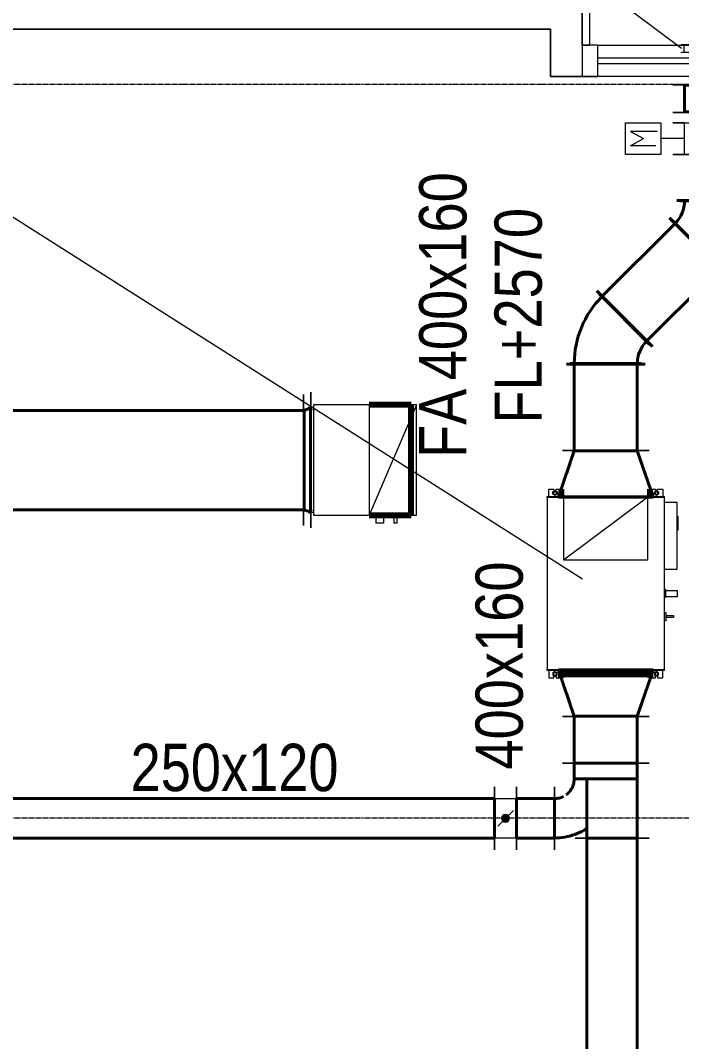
# Model space of a CAD drawing. Header units: millimetres. Extents: x 147619 to 200208, y -27981 to 8299.
# Drawn here: x 160237 to 164431, y -6065 to 406 of the extents above; entities that cross this region are included whole.
import ezdxf

# ---------------------------------------------------------------- set-up
doc = ezdxf.new("R2010")
doc.units = ezdxf.units.MM
doc.linetypes.add('轴网线', pattern=[22.24, 12.7, -3.18, 3.18, -3.18])
for name, color, linetype, lineweight in [('0-1', 7, 'Continuous', 5), ('M-EQPM-IDEN', 7, 'Continuous', 5), ('M-HVAC-CDFF-IDEN', 7, 'Continuous', 5)]:
    doc.layers.add(name, color=color, linetype=linetype, lineweight=lineweight)
for name, color, linetype, lineweight, true_color in [('0-2', 7, 'Continuous', 5, 0x515151), ('A-DETL-GENF-6', 3, 'Continuous', 80, 0x00ff00), ('A-DETL-GENF-7', 3, 'Continuous', 5, 0x00ff00), ('A-DETL-WIDE-1', 4, 'Continuous', 80, 0x00ffff), ('A-DETL-WIDE-3', 150, 'Continuous', 80, 0x007fff), ('A-FLOR-1', 7, 'Continuous', 5, 0x7f7f7f), ('A-GLAZ-2', 7, 'Continuous', 5, 0x515151), ('A-GLAZ-CWMG-1', 7, 'Continuous', 5, 0x515151), ('A-WALL-1', 7, 'Continuous', 5, 0x515151), ('M-EQPM-1', 4, 'Continuous', 5, 0x00ffff), ('M-EQPM-2', 4, 'Continuous', 80, 0x00ffff), ('M-HVAC-CDFF-1', 3, 'Continuous', 13, 0x00ff00), ('M-HVAC-DUCT-4', 3, 'Continuous', 40, 0x00ff00), ('M-HVAC-DUCT-5', 3, 'Continuous', 5, 0x00ff00), ('M-HVAC-DUCT-6', 3, 'Continuous', 13, 0x00ff00), ('M-HVAC-DUCT-7', 150, 'Continuous', 40, 0x007fff), ('M-HVAC-DUCT-8', 150, 'Continuous', 80, 0x007fff), ('M-HVAC-DUCT-9', 150, 'Continuous', 5, 0x007fff), ('M-HVAC-DUCT-ANNO-3', 6, 'Continuous', 5, 0xff00ff), ('M-HVAC-DUCT-IDEN-1', 3, 'Continuous', 5, 0x00ff00), ('S-GRID-1', 7, '轴网线', 5, 0x5151ff)]:
    doc.layers.add(name, color=color, linetype=linetype, lineweight=lineweight, true_color=true_color)
doc.styles.add('TJ_FangSong_Narrow_1', font='', dxfattribs={"height": 300})
doc.styles.get('TJ_FangSong_Narrow_1').set_extended_font_data('TJ_FangSong_Narrow')

# ---------------------------------------------------------------- blocks, each defined once
blk = doc.blocks.new('左右推拉窗 - C1015-1399711-10-003 三层空调通风平面图')
at = {"layer": 'A-GLAZ-2'}
for p, q in [((-490.5, -166.9), (-490.5, 33.1)), ((-490.5, 33.1), (509.5, 33.1)), ((509.5, 33.1), (509.5, -166.9)), ((-490.5, -46.9), (509.5, -46.9)), ((509.5, -86.9), (-490.5, -86.9)), ((509.5, -166.9), (-490.5, -166.9))]:
    blk.add_line(p, q, dxfattribs=at)
blk = doc.blocks.new('矩形竖梃 - 50_300mm 长方形-V189-10-003 三层空调通风平面图')
at = {"layer": 'A-GLAZ-CWMG-1'}
for p, q in [((-50, 0), (0, 0)), ((-50, -300), (-50, 0)), ((0, 0), (0, -300)), ((0, -300), (-50, -300))]:
    blk.add_line(p, q, dxfattribs=at)
blk = doc.blocks.new('YXQH_AR_B9-20_rvt-1-10-003 三层空调通风平面图')
at = {"layer": 'A-FLOR-1'}
for p, q in [((163600, 350), (156550, 350)), ((163600, 50), (163600, 350)), ((163900, 50), (163600, 50))]:
    blk.add_line(p, q, dxfattribs=at)
at = {"layer": 'A-WALL-1'}
for p, q in [((163800, 250), (163800, 550)), ((156550, 350), (163600, 350)), ((156550, 350), (163600, 350)), ((163600, 350), (163600, 50)), ((163600, 350), (163600, 50)), ((163900, 250), (163800, 250)), ((163800, 250), (163800, 50)), ((163850, 250), (163800, 250)), ((163900, 250), (163850, 250)), ((163600, 50), (163800, 50)), ((163800, 50), (163600, 50)), ((163800, 50), (163900, 50)), ((163800, 50), (163900, 50))]:
    blk.add_line(p, q, dxfattribs=at)
at = {"layer": 'S-GRID-1'}
for p, q in [((199020.5, 0), (148552.6, 0)), ((199020.5, -4650), (148552.6, -4650))]:
    blk.add_line(p, q, dxfattribs=at)
at = {"layer": '0-2', "extrusion": (0, 0, -1)}
blk.add_blockref('矩形竖梃 - 50_300mm 长方形-V189-10-003 三层空调通风平面图', (-163800, 550), dxfattribs=at)
at = {"layer": '0-2'}
blk.add_blockref('左右推拉窗 - C1015-1399711-10-003 三层空调通风平面图', (164390.5, 216.9), dxfattribs=at)
blk = doc.blocks.new('过渡件_矩形变径管_角度_法兰 - 45 度-2719540-10-003 三层空调通风平面图')
at = {"layer": 'M-HVAC-DUCT-4'}
for p, q in [((3, 200), (172, 200)), ((3, -200), (3, 200)), ((172, 200), (172, -200)), ((172, -200), (3, -200))]:
    blk.add_line(p, q, dxfattribs=at)
at = {"layer": 'M-HVAC-DUCT-5'}
for p, q in [((0, 200), (0, 275)), ((0, 275), (0, -275)), ((175, 275), (175, 200)), ((175, -275), (175, 275)), ((0, -275), (0, -200)), ((175, -200), (175, -275))]:
    blk.add_line(p, q, dxfattribs=at)
blk = doc.blocks.new('过渡件_矩形变径管_角度_法兰 - 45 度-2719447-10-003 三层空调通风平面图')
at = {"layer": 'M-HVAC-DUCT-4'}
for p, q in [((0, -300), (0, 300)), ((0, 300), (3, 299)), ((3, 300), (292.7, 200)), ((3, -300), (3, 300)), ((147.9, 250), (295.7, 200)), ((292.7, 200), (292.7, -200)), ((292.7, -200), (3, -300)), ((295.7, -200), (147.9, -250)), ((3, -299), (0, -300))]:
    blk.add_line(p, q, dxfattribs=at)
at = {"layer": 'M-HVAC-DUCT-5'}
for p, q in [((0, -375), (0, 375)), ((0, 375), (0, -375)), ((295.7, 275), (295.7, 200)), ((295.7, -275), (295.7, 275)), ((295.7, -200), (295.7, -275))]:
    blk.add_line(p, q, dxfattribs=at)
blk = doc.blocks.new('三通_矩形 正断面三通_法兰 - 三通_矩形 正断面三通_法兰-2719932-10-003 三层空调通风平面图')
at = {"layer": 'M-HVAC-DUCT-4'}
for p, q in [((-350, -220), (-350, 180)), ((-350, 180), (-250, 180)), ((-250, -140), (-250, 180)), ((125, 180), (-250, 180)), ((-250, 180), (-250, -220)), ((125, 180), (125, -140)), ((-250, -220), (-250, 30)), ((-250, -140), (125, -140)), ((-250, -220), (-350, -220)), ((125, -345), (-125, -345))]:
    blk.add_line(p, q, dxfattribs=at)
for points, knots in [([(125, -345), (125, -323.2), (121.2, -279.6), (104.2, -216.1), (82.6, -169.9), (67.5, -145.3), (63.5, -139.3)], [0, 0, 0, 0, 0.1111111, 0.2222222, 0.3333333, 0.3696486, 0.3696486, 0.3696486, 0.3696486]), ([(-250, -220), (-236.9, -220), (-210.7, -224.1), (-178.3, -240.7), (-158.9, -258.6), (-150.8, -268.9), (-148.9, -271.5)], [0, 0, 0, 0, 0.2, 0.4, 0.55, 0.6, 0.6, 0.6, 0.6]), ([(-138.6, -288.3), (-134.2, -297), (-127.3, -315.5), (-125, -335.2), (-125, -345)], [0.7000102, 0.7000102, 0.7000102, 0.7000102, 0.85, 1, 1, 1, 1])]:
    blk.add_open_spline(points, degree=3, knots=knots, dxfattribs=at)
at = {"layer": 'M-HVAC-DUCT-5'}
for p, q in [((-350, 255), (-350, 180)), ((-350, -295), (-350, 255)), ((125, 255), (125, 180)), ((125, -215), (125, 255)), ((125, -140), (125, -215)), ((-350, -220), (-350, -295)), ((-125, -345), (-200, -345)), ((-200, -345), (200, -345)), ((200, -345), (125, -345))]:
    blk.add_line(p, q, dxfattribs=at)
blk = doc.blocks.new('过渡件_矩形变径管_角度_法兰 - 45 度-2720493-10-003 三层空调通风平面图')
at = {"layer": 'M-HVAC-DUCT-4'}
for p, q in [((3, 200), (292.7, 300)), ((292.7, 299), (295.7, 300)), ((292.7, 300), (292.7, -300)), ((295.7, 300), (295.7, -300)), ((0, 200), (147.9, 250)), ((3, -200), (3, 200)), ((147.9, -250), (0, -200)), ((292.7, -300), (3, -200)), ((295.7, -300), (292.7, -299))]:
    blk.add_line(p, q, dxfattribs=at)
at = {"layer": 'M-HVAC-DUCT-5'}
for p, q in [((295.7, 375), (295.7, -375)), ((295.7, -375), (295.7, 375)), ((0, 200), (0, 275)), ((0, 275), (0, -275)), ((0, -275), (0, -200))]:
    blk.add_line(p, q, dxfattribs=at)
blk = doc.blocks.new('电动多叶调节风阀-矩形 - 标准-2720513-10-003 三层空调通风平面图')
at = {"layer": 'A-DETL-GENF-6'}
for points in [[(-25, 100), (-24.1, 93.5), (-21.7, 87.5), (-17.7, 82.3), (-9.5, 77.1), (-6.5, 75.9), (0, 75), (6.5, 75.9), (12.5, 78.3), (17.7, 82.3), (21.7, 87.5), (24.1, 93.5), (25, 100), (24.1, 106.5), (21.7, 112.5), (17.7, 117.7), (12.5, 121.7), (6.5, 124.1), (0, 125), (-9.5, 122.9), (-12.5, 121.7), (-17.7, 117.7), (-21.7, 112.5), (-24.1, 106.5)], [(-25, -100), (-24.1, -106.5), (-21.7, -112.5), (-17.7, -117.7), (-9.5, -122.9), (-6.5, -124.1), (0, -125), (6.5, -124.1), (12.5, -121.7), (17.7, -117.7), (21.7, -112.5), (24.1, -106.5), (24.8, -98.2), (24.1, -93.5), (21.7, -87.5), (17.7, -82.3), (12.5, -78.3), (6.5, -75.9), (0, -75), (-9.5, -77.1), (-12.5, -78.3), (-17.7, -82.3), (-21.7, -87.5), (-24.1, -93.5)]]:
    blk.add_hatch(color=256, dxfattribs=at).paths.add_polyline_path(points, flags=0)
at = {"layer": 'A-DETL-GENF-7'}
for p, q in [((-49.5, 149.5), (49.5, 50.5)), ((-49.5, -149.5), (49.5, -50.5))]:
    blk.add_line(p, q, dxfattribs=at)
for centre, start, end in [((0, 100), 360, 180), ((0, 100), 180, 360), ((0, -100), 360, 180), ((0, -100), 180, 360)]:
    blk.add_arc(centre, 25, start, end, dxfattribs=at)
at = {"layer": 'M-HVAC-DUCT-6'}
for p, q in [((-100, 350), (-100, 575)), ((-100, 575), (100, 575)), ((-45, 543), (0, 460.4)), ((-45, 382), (-45, 543)), ((45, 543), (0, 460.4)), ((45, 373), (45, 543)), ((100, 575), (100, 350)), ((100, 350), (-100, 350)), ((0, 200), (0, 350)), ((-100, 200), (-100, 275)), ((-100, 275), (-100, -275)), ((100, 200), (100, 275)), ((100, 275), (100, -275)), ((-100, -200), (-100, 200)), ((-100, 200), (100, 200)), ((-100, 200), (100, 200)), ((100, 200), (100, -200)), ((-100, -275), (-100, -200)), ((100, -200), (-100, -200)), ((100, -200), (-100, -200)), ((100, -275), (100, -200))]:
    blk.add_line(p, q, dxfattribs=at)
blk = doc.blocks.new('弯头_矩形弯头_弧形_法兰 - 1_0 W-2898769-10-003 三层空调通风平面图')
at = {"layer": 'M-HVAC-DUCT-4'}
for p, q in [((-57.5, 296.1), (-39.8, 278.4)), ((296.1, -57.5), (-57.5, 296.1)), ((-41.9, 276.3), (-39.8, 278.4)), ((276.3, -41.9), (-41.9, 276.3)), ((-39.8, 278.4), (278.4, -39.8)), ((-168.7, 225), (-168.7, 250)), ((-168.7, 250), (-168.7, -250)), ((-168.7, -225), (-168.7, 225)), ((-168.7, 225), (-165.7, 225)), ((-165.7, 225), (-165.7, -225)), ((278.4, -39.8), (276.3, -41.9)), ((278.4, -39.8), (296.1, -57.5)), ((-168.7, -250), (-168.7, -225)), ((-165.7, -225), (-168.7, -225))]:
    blk.add_line(p, q, dxfattribs=at)
for radius in [200, 600]:
    blk.add_arc((-165.7, 400), radius, 270, 315, dxfattribs=at)
blk = doc.blocks.new('对开多叶调节阀 - 标准-2904207-10-003 三层空调通风平面图')
at = {"layer": 'A-DETL-GENF-6'}
blk.add_hatch(color=256, dxfattribs=at).paths.add_polyline_path([(0, -25), (6.5, -24.1), (12.5, -21.7), (17.7, -17.7), (21.7, -12.5), (24.1, -6.5), (25, 0), (24.1, 6.5), (21.7, 12.5), (17.7, 17.7), (12.5, 21.7), (6.5, 24.1), (-1.6, 24.8), (-6.5, 24.1), (-12.5, 21.7), (-17.7, 17.7), (-21.7, 12.5), (-24.1, 6.5), (-25, 0), (-24.1, -6.5), (-21.7, -12.5), (-17.7, -17.7), (-12.5, -21.7), (-6.5, -24.1), (-1.6, -24.8)], flags=0)
at = {"layer": 'A-DETL-GENF-7'}
blk.add_line((-49.5, -49.5), (49.5, 49.5), dxfattribs=at)
for start, end in [(360, 180), (180, 360)]:
    blk.add_arc((0, 0), 25, start, end, dxfattribs=at)
at = {"layer": 'M-HVAC-DUCT-6'}
for p, q in [((-70, 125), (-70, 200)), ((-70, 200), (-70, -200)), ((70, 125), (70, 200)), ((70, 200), (70, -200)), ((-70, -125), (-70, 125)), ((-70, 125), (70, 125)), ((-70, 125), (70, 125)), ((70, 125), (70, -125)), ((-70, -200), (-70, -125)), ((70, -125), (-70, -125)), ((70, -125), (-70, -125)), ((70, -200), (70, -125))]:
    blk.add_line(p, q, dxfattribs=at)
blk = doc.blocks.new('W_外墙防雨百叶 - W_外墙防雨百叶-2905686-10-003 三层空调通风平面图')
at = {"layer": 'M-HVAC-CDFF-1'}
for p, q in [((219.05, 51), (-219.05, 51)), ((-219.05, 51), (-219.05, 47.825)), ((-219.05, 47.825), (219.05, 47.825)), ((219.05, 3.175), (-219.05, 3.175)), ((-219.05, 3.175), (-219.05, 0)), ((-219.05, 0), (219.05, 0)), ((-203.175, 47.825), (-203.175, 3.175)), ((203.175, 47.825), (203.175, 3.175)), ((219.05, 51), (219.05, 47.825)), ((219.05, 3.175), (219.05, 0))]:
    blk.add_line(p, q, dxfattribs=at)
blk = doc.blocks.new('M_大金_小容量新风机组 - FXMFP140AB-V219-10-003 三层空调通风平面图')
at = {"layer": 'A-DETL-WIDE-1'}
for p, q in [((-283.7, 597), (-282, 597)), ((-282, 597), (-282, 550)), ((282, 550), (282, 597)), ((282, 597), (283.7, 597)), ((-282, -597), (-282, -550)), ((-267, -550), (-267, -575)), ((-267, -575), (267, -575)), ((267, -575), (267, -550)), ((282, -550), (282, -597)), ((-283.7, -597), (-282, -597)), ((282, -597), (283.7, -597))]:
    blk.add_line(p, q, dxfattribs=at)
at = {"layer": 'M-EQPM-1'}
for p, q in [((-362, 550), (-362, 597)), ((-362, 597), (-329, 597)), ((-335, 580.2), (-322, 587.7)), ((-329, 597), (-329, 583.7)), ((-322, 587.7), (-309, 580.2)), ((-315, 583.7), (-315, 597)), ((-315, 597), (-283.8, 597)), ((283.8, 597), (315, 597)), ((309, 580.2), (322, 587.7)), ((315, 597), (315, 583.7)), ((322, 587.7), (335, 580.2)), ((329, 583.7), (329, 597)), ((329, 597), (362, 597)), ((362, 597), (362, 550)), ((-372, 550), (-372, -550)), ((-300, 550), (-372, 550)), ((-335, 565.2), (-335, 580.2)), ((-322, 557.7), (-335, 565.2)), ((-309, 565.2), (-322, 557.7)), ((-309, 580.2), (-309, 565.2)), ((-267, 150), (267, 550)), ((-267, 550), (-267, 150)), ((267, 150), (267, 550)), ((372, 550), (300, 550)), ((309, 565.2), (309, 580.2)), ((322, 557.7), (309, 565.2)), ((335, 565.2), (322, 557.7)), ((335, 580.2), (335, 565.2)), ((372, -550), (372, 550)), ((452, 514), (372, 514)), ((452, 91), (452, 514)), ((458.8, 424.5), (452, 424.5)), ((458.8, 339.5), (458.8, 424.5)), ((452, 339.5), (458.8, 339.5)), ((-267, 150), (267, 150)), ((372, 91), (452, 91)), ((382, -39), (372, -39)), ((382, -87), (382, -39)), ((382, -44), (452, -44)), ((452, -44), (452, -83.7)), ((372, -87), (382, -87)), ((452, -83.7), (382, -83.7)), ((372, -182.8), (382, -182.8)), ((382, -182.8), (382, -237.2)), ((382, -237.2), (372, -237.2)), ((382, -202.8), (428.6, -202.8)), ((428.6, -215.4), (382, -215.4)), ((428.6, -202.8), (428.6, -215.4)), ((-372, -550), (-300, -550)), ((-362, -550), (-362, -597)), ((-322, -557.7), (-335, -565.2)), ((-335, -565.2), (-335, -580.2)), ((-335, -580.2), (-322, -587.7)), ((-309, -565.2), (-322, -557.7)), ((-322, -587.7), (-309, -580.2)), ((-309, -580.2), (-309, -565.2)), ((300, -550), (372, -550)), ((322, -557.7), (309, -565.2)), ((309, -565.2), (309, -580.2)), ((309, -580.2), (322, -587.7)), ((335, -565.2), (322, -557.7)), ((322, -587.7), (335, -580.2)), ((335, -580.2), (335, -565.2)), ((362, -597), (362, -550)), ((-362, -597), (-329, -597)), ((-329, -597), (-329, -583.7)), ((-315, -583.7), (-315, -597)), ((-315, -597), (-283.8, -597)), ((283.8, -597), (315, -597)), ((315, -597), (315, -583.7)), ((329, -583.7), (329, -597)), ((329, -597), (362, -597))]:
    blk.add_line(p, q, dxfattribs=at)
for centre, radius, start, end in [((-322, 572.7), 11.3, 90, 270), ((-322, 572.7), 11.3, 270, 90), ((322, 572.7), 11.3, 90, 270), ((322, 572.7), 11.3, 270, 90), ((-322, 572.7), 9.2, 90, 270), ((-322, 572.7), 9.2, 270, 90), ((322, 572.7), 9.2, 90, 270), ((322, 572.7), 9.2, 270, 90), ((-322, -572.7), 11.3, 90, 270), ((-322, -572.7), 9.2, 90, 270), ((-322, -572.7), 11.3, 270, 90), ((-322, -572.7), 9.2, 270, 90), ((322, -572.7), 11.3, 90, 270), ((322, -572.7), 9.2, 90, 270), ((322, -572.7), 11.3, 270, 90), ((322, -572.7), 9.2, 270, 90)]:
    blk.add_arc(centre, radius, start, end, dxfattribs=at)
blk = doc.blocks.new('M_多联机 - 室内机 - 静音型 - 天花板内藏风管式下回风 - 4_5 kW-V222-10-003 三层空调通风平面图')
at = {"layer": 'A-DETL-WIDE-1'}
for p, q in [((350, 310), (-350, 310)), ((-350, 310), (-350, 43.8)), ((350, 43.8), (350, 310))]:
    blk.add_line(p, q, dxfattribs=at)
at = {"layer": 'M-EQPM-1'}
for p, q in [((400, 220), (350, 220)), ((350, 200), (400, 200)), ((400, 220), (400, 200)), ((400, 135), (350, 135)), ((400, 135), (400, 85)), ((350, 85), (400, 85)), ((-350, 43.7), (-350, -310)), ((350, -210), (350, 43.7)), ((350, -310), (350, -210)), ((-350, -310), (349, -310)), ((-330, -310), (-330, -330)), ((330, -330), (330, -310)), ((349, -310), (350, -310)), ((330, -330), (-330, -330))]:
    blk.add_line(p, q, dxfattribs=at)
blk = doc.blocks.new('过渡件_矩形变径管_角度_法兰 - 45 度-V223-10-003 三层空调通风平面图')
at = {"layer": 'A-DETL-WIDE-3'}
for p, q in [((0.2, 330), (3, 329)), ((3, -329), (0.2, -330))]:
    blk.add_line(p, q, dxfattribs=at)
at = {"layer": 'M-HVAC-DUCT-7'}
for p, q in [((3, 330), (42.8, 315)), ((3, -330), (3, 330)), ((22.9, 322.5), (45.8, 315)), ((42.8, 315), (42.8, -315)), ((42.8, -315), (3, -330)), ((45.8, -315), (22.9, -322.5))]:
    blk.add_line(p, q, dxfattribs=at)
at = {"layer": 'M-HVAC-DUCT-9'}
for p, q in [((0, 330), (0, 430)), ((0, 430), (0, -430)), ((45.8, 415), (45.8, 315)), ((45.8, -415), (45.8, 415)), ((45.8, -315), (45.8, -415)), ((0, -430), (0, -330))]:
    blk.add_line(p, q, dxfattribs=at)

msp = doc.modelspace()

# ---------------------------------------------------------------- linework, layer by layer
at = {"layer": 'M-EQPM-IDEN'}
msp.add_line((163802.8, -3134.4), (156252.5, 1655.1), dxfattribs=at)
at = {"layer": 'M-HVAC-CDFF-IDEN'}
msp.add_line((164431, 227.7), (162028, 2024.9), dxfattribs=at)
at = {"layer": 'M-HVAC-DUCT-4'}
for p, q in [((163927.9, -1342.2), (164389.3, -880.8)), ((164210.7, -1625.1), (164672.2, -1163.6)), ((163750, -1771.6), (163750, -2322.4)), ((164150, -1771.6), (164150, -2322.4)), ((164150, -2322.4), (163750, -2322.4)), ((163750, -4001.8), (164150, -4001.8)), ((163750, -4300), (163750, -4001.8)), ((164150, -4300), (164150, -4001.8)), ((164150, -4300), (163750, -4300)), ((158481.9, -4525), (163244.3, -4525)), ((163244.3, -4525), (163244.3, -4775)), ((163384.3, -4775), (163384.3, -4525)), ((163384.3, -4525), (163625, -4525)), ((163625, -4525), (163625, -4775)), ((158481.9, -4775), (163244.3, -4775)), ((163384.3, -4775), (163625, -4775)), ((163830, -4775), (164150, -4775)), ((163830, -4775), (163830, -12708.5)), ((164150, -4775), (164150, -12708.5))]:
    msp.add_line(p, q, dxfattribs=at)
at = {"layer": 'M-HVAC-DUCT-7'}
for p, q in [((158638.9, -2064.9), (162036.5, -2064.9)), ((162036.5, -2064.9), (162036.5, -2694.9)), ((158638.9, -2694.9), (162036.5, -2694.9))]:
    msp.add_line(p, q, dxfattribs=at)
at = {"layer": 'M-HVAC-DUCT-ANNO-3'}
for p, q in [((162750.1, -2029.9), (162450.1, -2729.9)), ((162750.1, -2029.9), (162450.1, -2029.9)), ((162450.1, -2029.9), (162450.1, -2729.9)), ((162750.1, -2729.9), (162750.1, -2029.9)), ((162450.1, -2729.9), (162750.1, -2729.9))]:
    msp.add_line(p, q, dxfattribs=at)

# ---------------------------------------------------------------- block references
at = {"layer": '0-1'}
msp.add_blockref('YXQH_AR_B9-20_rvt-1-10-003 三层空调通风平面图', (0, 0), dxfattribs=at)
at = {"layer": 'M-EQPM-2', "rotation": 270.0000000000003}
msp.add_blockref('M_多联机 - 室内机 - 静音型 - 天花板内藏风管式下回风 - 4_5 kW-V222-10-003 三层空调通风平面图', (162406.4, -2379.9), dxfattribs=at)
at = {"layer": 'M-EQPM-2'}
msp.add_blockref('M_大金_小容量新风机组 - FXMFP140AB-V219-10-003 三层空调通风平面图', (163950, -3162.1), dxfattribs=at)
at = {"layer": 'M-HVAC-CDFF-1', "extrusion": (0, 0, -1), "rotation": 180}
msp.add_blockref('W_外墙防雨百叶 - W_外墙防雨百叶-2905686-10-003 三层空调通风平面图', (-164650, 253.2), dxfattribs=at)
at = {"layer": 'M-HVAC-DUCT-4'}
for name, p, rotation in [('过渡件_矩形变径管_角度_法兰 - 45 度-2719540-10-003 三层空调通风平面图', (164650, -177.1), 90), ('弯头_矩形弯头_弧形_法兰 - 1_0 W-2898769-10-003 三层空调通风平面图', (164650, -902.9), 45), ('弯头_矩形弯头_弧形_法兰 - 1_0 W-2898769-10-003 三层空调通风平面图', (163950, -1602.9), 225.0000000000001), ('过渡件_矩形变径管_角度_法兰 - 45 度-2720493-10-003 三层空调通风平面图', (163950, -2319.4), 270), ('过渡件_矩形变径管_角度_法兰 - 45 度-2719447-10-003 三层空调通风平面图', (163950, -3709.1), 270), ('三通_矩形 正断面三通_法兰 - 三通_矩形 正断面三通_法兰-2719932-10-003 三层空调通风平面图', (163970, -4650), 270)]:
    msp.add_blockref(name, p, dxfattribs=dict(at, rotation=rotation))
at = {"layer": 'M-HVAC-DUCT-6', "rotation": 90}
msp.add_blockref('电动多叶调节风阀-矩形 - 标准-2720513-10-003 三层空调通风平面图', (164650, -343.2), dxfattribs=at)
at = {"layer": 'M-HVAC-DUCT-6'}
msp.add_blockref('对开多叶调节阀 - 标准-2904207-10-003 三层空调通风平面图', (163314.3, -4650), dxfattribs=at)
at = {"layer": 'M-HVAC-DUCT-8', "rotation": 180}
msp.add_blockref('过渡件_矩形变径管_角度_法兰 - 45 度-V223-10-003 三层空调通风平面图', (162079.4, -2379.9), dxfattribs=at)

# ---------------------------------------------------------------- texts
at = {"layer": 'M-HVAC-DUCT-IDEN-1', "char_height": 300, "attachment_point": 1, "rotation": 90, "style": 'TJ_FangSong_Narrow_1'}
for s, insert, width in [('400x160', (162766.5, -1874.4), 1242.616), ('FL+2570', (163244.4, -2148.6), 1298.734), ('FA', (162766.5, -2366.5), 360.759), ('400x160', (163124, -4341.3), 1242.616)]:
    msp.add_mtext(s, dxfattribs=dict(at, insert=insert, width=width))
at = {"layer": 'M-HVAC-DUCT-IDEN-1', "insert": (160936.2, -4177.9), "char_height": 300, "width": 1226.582, "attachment_point": 1, "style": 'TJ_FangSong_Narrow_1'}
msp.add_mtext('250x120', dxfattribs=at)

doc.saveas('drawing.dxf')
